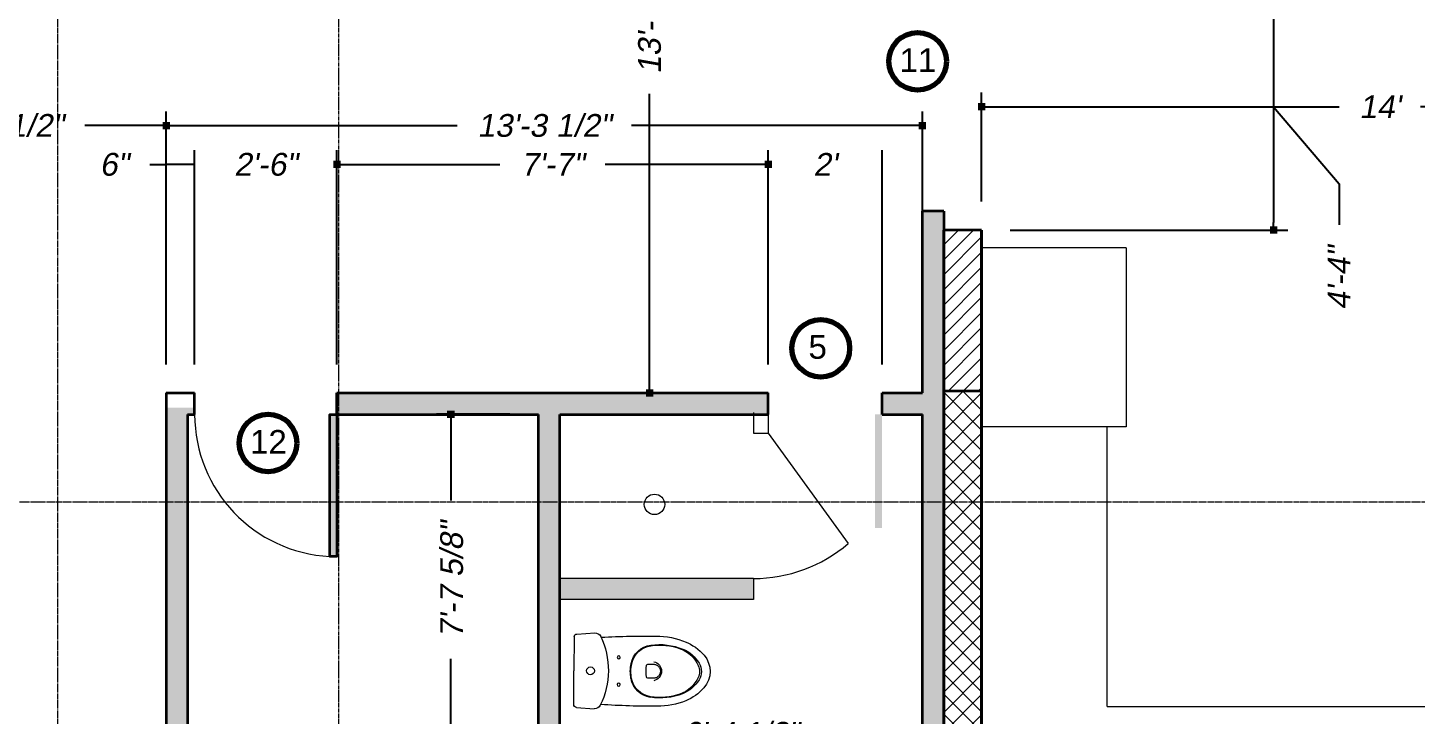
# Model space of a CAD drawing. Header units: inches. Extents: x -3905 to 10892, y 1064 to 9590.
# Drawn here: x 5190.6 to 5483.5, y 2339.8 to 2484.8 of the extents above; entities that cross this region are included whole.
import ezdxf

# ---------------------------------------------------------------- set-up
doc = ezdxf.new("R2010")
doc.units = ezdxf.units.IN
doc.header["$MEASUREMENT"] = 0
doc.header["$PDMODE"] = 3
for name, pattern in [('MYDIVIDE', [0.9375, 0.75, -0.0625, 0, -0.0625, 0, -0.0625]), ('MYPHANTOM', [1.6875, 1.25, -0.0625, 0.125, -0.0625, 0.125, -0.0625]), ('PHANTOM', [12, 7, -1, 1, -1, 1, -1])]:
    doc.linetypes.add(name, pattern=pattern)
doc.layers.add('ExistingFloorPlan', color=51, linetype='Continuous', lineweight=0)
doc.styles.get("Standard").update_dxf_attribs({"font": 'arial.ttf', "oblique": 10})
doc.dimstyles.new('WeaselDims$0', dxfattribs={"dimtxt": 0.1, "dimasz": 0.0325, "dimexe": 0.0625, "dimexo": 0.125, "dimgap": 0.09, "dimtad": 0, "dimdec": 4, "dimzin": 0, "dimdsep": 46, "dimlunit": 4, "dimtxsty": 'Standard', "dimblk": 'BOXFILLED', "dimcen": 0.09, "dimadec": 0, "dimazin": 0, "dimtfac": 1, "dimtdec": 4, "dimtofl": 0, "dimtmove": 1, "dimatfit": 3, "dimfxl": 1, "dimfrac": 2, "dimtolj": 1, "dimtzin": 0, "dimarcsym": 0})

# ---------------------------------------------------------------- blocks, each defined once
blk = doc.blocks.new('TOTO AQUIS 2')
at = {"color": 0}
for p, q in [((-2.35, 13.89), (-2.35, 6.17)), ((-1.73, 14.55), (2.35, 14.84)), ((-2.35, -1.55), (-2.35, 6.17)), ((-1.73, -2.21), (2.35, -2.5))]:
    blk.add_line(p, q, dxfattribs=at)
at = {"color": 0, "linetype": 'PHANTOM'}
for p, q in [((15.83, 7.77), (14.46, 7.77)), ((14.53, 4.57), (15.83, 4.57))]:
    blk.add_line(p, q, dxfattribs=at)
at = {"color": 0, "linetype": 'Continuous'}
for centre in [(7.88, 9.28), (7.88, 3.06)]:
    blk.add_circle(centre, 0.356, dxfattribs=at)
at = {"color": 0}
for centre, radius, start, end in [((-1.68, 13.89), 0.667, 94.0122, 180), ((2.45, 13.42), 1.42, 25.5448, 94.0122), ((-12.72, 6.17), 18.24, 0, 25.5448), ((1.43, 6.17), 0.89, 0, 180), ((1.43, 6.17), 0.89, 180, 0), ((-12.72, 6.17), 18.24, 334.4552, 0), ((-1.68, -1.55), 0.667, 180, 265.9878), ((2.45, -1.08), 1.42, 265.9878, 334.4552)]:
    blk.add_arc(centre, radius, start, end, dxfattribs=at)
at = {"color": 0, "linetype": 'Continuous'}
for centre, radius, start, end in [((14.72, -163.74), 177.93, 89.2701, 93.5068), ((16.77, -2.73), 16.9, 67.4006, 90), ((18.99, 2.61), 11.12, 40.9645, 67.4006), ((15.95, 6.86), 5.34, 98.1902, 168.8574), ((15.95, 6.86), 5.2, 98.1902, 168.8574), ((17.22, -1.95), 14.23, 68.1669, 98.1902), ((17.22, -1.95), 14.1, 70.5409, 98.1902), ((19.55, 4.64), 7.12, 23.9228, 70.5409), ((19.65, 4.12), 7.7, 30.7706, 68.1669), ((23.09, 6.17), 5.69, 319.0355, 40.9645), ((19.44, 6.17), 8.9, 168.8574, 191.1426), ((19.44, 6.17), 8.76, 168.8574, 191.1426), ((21.25, 6.17), 7.12, 168.7667, 191.2333), ((14.53, 7.5), 0.267, 90, 168.7667), ((15.46, 6.17), 2.22, 281.3482, 78.6518), ((23, 6.17), 3.34, 336.0772, 23.9228), ((23.09, 6.17), 3.69, 329.2294, 30.7706), ((15.95, 5.48), 5.34, 191.1426, 261.8098), ((15.95, 5.48), 5.2, 191.1426, 261.8098), ((14.53, 4.84), 0.267, 191.2333, 270), ((19.55, 7.7), 7.12, 289.4591, 336.0772), ((19.65, 8.22), 7.7, 291.8331, 329.2294), ((17.22, 14.29), 14.23, 261.8098, 291.8331), ((17.22, 14.29), 14.1, 261.8098, 289.4591), ((18.99, 9.73), 11.12, 291.2543, 319.0355), ((14.72, 176.08), 177.93, 266.4932, 270.7284), ((16.77, 15.07), 16.9, 268.5146, 292.5994)]:
    blk.add_arc(centre, radius, start, end, dxfattribs=at)
at = {"color": 0, "linetype": 'PHANTOM'}
blk.add_arc((15.83, 6.17), 1.6, 270, 90, dxfattribs=at)
blk = doc.blocks.new('_BoxFilled')
at = {"color": 0, "linetype": 'ByBlock', "lineweight": -2}
blk.add_line((-0.5, 0), (-1, 0), dxfattribs=at)
at = {"color": 0, "linetype": 'ByBlock'}
blk.add_solid([(-0.5, 0.5), (0.5, 0.5), (-0.5, -0.5), (0.5, -0.5)], dxfattribs=at)
blk = doc.blocks.new('*D147')
at = {"layer": 'Defpoints', "color": 0, "linetype": 'Continuous', "lineweight": 5, "transparency": 16777216}
for p in [(5219.82, 2464.2), (5148.32, 2442.93), (5219.82, 2407.81)]:
    blk.add_point(p, dxfattribs=at)
at = {"layer": 'ExistingFloorPlan', "color": 0, "linetype": 'Continuous', "lineweight": -2, "transparency": 16777216}
for p, q in [((5148.32, 2448.93), (5148.32, 2467.2)), ((5219.82, 2413.81), (5219.82, 2467.2)), ((5149.88, 2464.2), (5165.47, 2464.2)), ((5218.26, 2464.2), (5202.66, 2464.2))]:
    blk.add_line(p, q, dxfattribs=at)
at = {"layer": 'ExistingFloorPlan', "color": 0, "linetype": 'Continuous', "lineweight": -2, "transparency": 16777216, "xscale": 1.56, "yscale": 1.56, "zscale": 1.56, "rotation": 180}
blk.add_blockref('_BoxFilled', (5148.32, 2464.2), dxfattribs=at)
at = {"layer": 'ExistingFloorPlan', "color": 0, "linetype": 'Continuous', "lineweight": -2, "transparency": 16777216, "xscale": 1.56, "yscale": 1.56, "zscale": 1.56}
blk.add_blockref('_BoxFilled', (5219.82, 2464.2), dxfattribs=at)
at = {"layer": 'ExistingFloorPlan', "color": 0, "linetype": 'Continuous', "lineweight": 5, "transparency": 16777216, "insert": (5184.07, 2464.2), "char_height": 4.8, "attachment_point": 5}
blk.add_mtext('\\A1;5\'-11 1/2"', dxfattribs=at)
blk = doc.blocks.new('*D148')
at = {"layer": 'Defpoints', "color": 0, "linetype": 'Continuous', "lineweight": 5, "transparency": 16777216}
for p in [(5379.32, 2464.2), (5219.82, 2407.81), (5379.32, 2407.81)]:
    blk.add_point(p, dxfattribs=at)
at = {"layer": 'ExistingFloorPlan', "color": 0, "linetype": 'Continuous', "lineweight": -2, "transparency": 16777216}
for p, q in [((5219.82, 2413.81), (5219.82, 2467.2)), ((5379.32, 2413.81), (5379.32, 2467.2)), ((5221.38, 2464.2), (5281.21, 2464.2)), ((5377.76, 2464.2), (5317.93, 2464.2))]:
    blk.add_line(p, q, dxfattribs=at)
at = {"layer": 'ExistingFloorPlan', "color": 0, "linetype": 'Continuous', "lineweight": -2, "transparency": 16777216, "xscale": 1.56, "yscale": 1.56, "zscale": 1.56, "rotation": 180}
blk.add_blockref('_BoxFilled', (5219.82, 2464.2), dxfattribs=at)
at = {"layer": 'ExistingFloorPlan', "color": 0, "linetype": 'Continuous', "lineweight": -2, "transparency": 16777216, "xscale": 1.56, "yscale": 1.56, "zscale": 1.56}
blk.add_blockref('_BoxFilled', (5379.32, 2464.2), dxfattribs=at)
at = {"layer": 'ExistingFloorPlan', "color": 0, "linetype": 'Continuous', "lineweight": 5, "transparency": 16777216, "insert": (5299.57, 2464.2), "char_height": 4.8, "attachment_point": 5}
blk.add_mtext('\\A1;13\'-3 1/2"', dxfattribs=at)
blk = doc.blocks.new('*D149')
at = {"layer": 'Defpoints', "color": 0, "linetype": 'Continuous', "lineweight": 5, "transparency": 16777216}
for p in [(5346.82, 2456.01), (5346.82, 2407.81), (5370.82, 2407.81)]:
    blk.add_point(p, dxfattribs=at)
at = {"layer": 'ExistingFloorPlan', "color": 0, "linetype": 'Continuous', "lineweight": -2, "transparency": 16777216}
for p, q in [((5346.82, 2413.81), (5346.82, 2459.01)), ((5370.82, 2413.81), (5370.82, 2459.01))]:
    blk.add_line(p, q, dxfattribs=at)
at = {"layer": 'ExistingFloorPlan', "color": 0, "linetype": 'Continuous', "lineweight": 5, "transparency": 16777216, "insert": (5358.82, 2456.01), "char_height": 4.8, "attachment_point": 5}
blk.add_mtext("\\A1;2'", dxfattribs=at)
blk = doc.blocks.new('*D150')
at = {"layer": 'Defpoints', "color": 0, "linetype": 'Continuous', "lineweight": 5, "transparency": 16777216}
for p in [(5255.82, 2456.01), (5255.82, 2407.81), (5346.82, 2407.81)]:
    blk.add_point(p, dxfattribs=at)
at = {"layer": 'ExistingFloorPlan', "color": 0, "linetype": 'Continuous', "lineweight": -2, "transparency": 16777216}
for p, q in [((5255.82, 2413.81), (5255.82, 2459.01)), ((5346.82, 2413.81), (5346.82, 2459.01)), ((5257.38, 2456.01), (5290.22, 2456.01)), ((5345.26, 2456.01), (5312.42, 2456.01))]:
    blk.add_line(p, q, dxfattribs=at)
at = {"layer": 'ExistingFloorPlan', "color": 0, "linetype": 'Continuous', "lineweight": -2, "transparency": 16777216, "xscale": 1.56, "yscale": 1.56, "zscale": 1.56, "rotation": 180}
blk.add_blockref('_BoxFilled', (5255.82, 2456.01), dxfattribs=at)
at = {"layer": 'ExistingFloorPlan', "color": 0, "linetype": 'Continuous', "lineweight": -2, "transparency": 16777216, "xscale": 1.56, "yscale": 1.56, "zscale": 1.56}
blk.add_blockref('_BoxFilled', (5346.82, 2456.01), dxfattribs=at)
at = {"layer": 'ExistingFloorPlan', "color": 0, "linetype": 'Continuous', "lineweight": 5, "transparency": 16777216, "insert": (5301.32, 2456.01), "char_height": 4.8, "attachment_point": 5}
blk.add_mtext('\\A1;7\'-7"', dxfattribs=at)
blk = doc.blocks.new('*D151')
at = {"layer": 'Defpoints', "color": 0, "linetype": 'Continuous', "lineweight": 5, "transparency": 16777216}
for p in [(5225.82, 2456.01), (5225.82, 2407.81), (5255.82, 2407.81)]:
    blk.add_point(p, dxfattribs=at)
at = {"layer": 'ExistingFloorPlan', "color": 0, "linetype": 'Continuous', "lineweight": -2, "transparency": 16777216}
for p, q in [((5225.82, 2413.81), (5225.82, 2459.01)), ((5255.82, 2413.81), (5255.82, 2459.01))]:
    blk.add_line(p, q, dxfattribs=at)
at = {"layer": 'ExistingFloorPlan', "color": 0, "linetype": 'Continuous', "lineweight": 5, "transparency": 16777216, "insert": (5240.82, 2456.01), "char_height": 4.8, "attachment_point": 5}
blk.add_mtext('\\A1;2\'-6"', dxfattribs=at)
blk = doc.blocks.new('*D152')
at = {"layer": 'Defpoints', "color": 0, "linetype": 'Continuous', "lineweight": 5, "transparency": 16777216}
for p in [(5219.82, 2456.01), (5219.82, 2407.81), (5225.82, 2407.81)]:
    blk.add_point(p, dxfattribs=at)
at = {"layer": 'ExistingFloorPlan', "color": 0, "linetype": 'Continuous', "lineweight": -2, "transparency": 16777216}
for p, q in [((5219.82, 2413.81), (5219.82, 2459.01)), ((5225.82, 2413.81), (5225.82, 2459.01)), ((5216.39, 2456.01), (5219.82, 2456.01)), ((5225.82, 2456.01), (5219.82, 2456.01))]:
    blk.add_line(p, q, dxfattribs=at)
at = {"layer": 'ExistingFloorPlan', "color": 0, "linetype": 'Continuous', "lineweight": 5, "transparency": 16777216, "insert": (5208.86, 2456.01), "char_height": 4.8, "attachment_point": 5}
blk.add_mtext('\\A1;6"', dxfattribs=at)
blk = doc.blocks.new('*D153')
at = {"layer": 'Defpoints', "color": 0, "linetype": 'Continuous', "lineweight": 5, "transparency": 16777216}
for p in [(5279.85, 2403.31), (5298.32, 2403.31), (5298.32, 2311.68)]:
    blk.add_point(p, dxfattribs=at)
at = {"layer": 'ExistingFloorPlan', "color": 0, "linetype": 'Continuous', "lineweight": -2, "transparency": 16777216}
for p, q in [((5292.32, 2403.31), (5276.85, 2403.31)), ((5279.85, 2401.75), (5279.85, 2385.11)), ((5279.85, 2313.24), (5279.85, 2351.71)), ((5292.32, 2311.68), (5276.85, 2311.68))]:
    blk.add_line(p, q, dxfattribs=at)
at = {"layer": 'ExistingFloorPlan', "color": 0, "linetype": 'Continuous', "lineweight": -2, "transparency": 16777216, "xscale": 1.56, "yscale": 1.56, "zscale": 1.56}
for p, rotation in [((5279.85, 2403.31), 90), ((5279.85, 2311.68), 270)]:
    blk.add_blockref('_BoxFilled', p, dxfattribs=dict(at, rotation=rotation))
at = {"layer": 'ExistingFloorPlan', "color": 0, "linetype": 'Continuous', "lineweight": 5, "transparency": 16777216, "insert": (5280.06, 2368.41), "char_height": 4.8, "attachment_point": 5, "rotation": 90}
blk.add_mtext('\\A1;7\'-7 5/8"', dxfattribs=at)
blk = doc.blocks.new('*D154')
at = {"layer": 'Defpoints', "color": 0, "linetype": 'Continuous', "lineweight": 5, "transparency": 16777216}
for p in [(5559.82, 2468.19), (5391.82, 2442.18), (5559.82, 2442.18)]:
    blk.add_point(p, dxfattribs=at)
at = {"layer": 'ExistingFloorPlan', "color": 0, "linetype": 'Continuous', "lineweight": -2, "transparency": 16777216}
for p, q in [((5391.82, 2448.18), (5391.82, 2471.19)), ((5559.82, 2448.18), (5559.82, 2471.19)), ((5393.38, 2468.19), (5467.23, 2468.19)), ((5558.26, 2468.19), (5484.41, 2468.19))]:
    blk.add_line(p, q, dxfattribs=at)
at = {"layer": 'ExistingFloorPlan', "color": 0, "linetype": 'Continuous', "lineweight": -2, "transparency": 16777216, "xscale": 1.56, "yscale": 1.56, "zscale": 1.56, "rotation": 180}
blk.add_blockref('_BoxFilled', (5391.82, 2468.19), dxfattribs=at)
at = {"layer": 'ExistingFloorPlan', "color": 0, "linetype": 'Continuous', "lineweight": -2, "transparency": 16777216, "xscale": 1.56, "yscale": 1.56, "zscale": 1.56}
blk.add_blockref('_BoxFilled', (5559.82, 2468.19), dxfattribs=at)
at = {"layer": 'ExistingFloorPlan', "color": 0, "linetype": 'Continuous', "lineweight": 5, "transparency": 16777216, "insert": (5475.82, 2468.19), "char_height": 4.8, "attachment_point": 5}
blk.add_mtext("\\A1;14'", dxfattribs=at)
blk = doc.blocks.new('*D159')
at = {"layer": 'Defpoints', "color": 0, "linetype": 'Continuous', "lineweight": 5, "transparency": 16777216}
for p in [(5321.79, 2570.68), (5379.32, 2570.68), (5346.82, 2407.81)]:
    blk.add_point(p, dxfattribs=at)
at = {"layer": 'ExistingFloorPlan', "color": 0, "linetype": 'Continuous', "lineweight": -2, "transparency": 16777216}
for p, q in [((5373.32, 2570.68), (5318.79, 2570.68)), ((5321.79, 2569.12), (5321.79, 2507.61)), ((5321.79, 2409.37), (5321.79, 2470.88)), ((5340.82, 2407.81), (5318.79, 2407.81))]:
    blk.add_line(p, q, dxfattribs=at)
at = {"layer": 'ExistingFloorPlan', "color": 0, "linetype": 'Continuous', "lineweight": -2, "transparency": 16777216, "xscale": 1.56, "yscale": 1.56, "zscale": 1.56}
for p, rotation in [((5321.79, 2570.68), 90), ((5321.79, 2407.81), 270)]:
    blk.add_blockref('_BoxFilled', p, dxfattribs=dict(at, rotation=rotation))
at = {"layer": 'ExistingFloorPlan', "color": 0, "linetype": 'Continuous', "lineweight": 5, "transparency": 16777216, "insert": (5321.79, 2489.24), "char_height": 4.8, "attachment_point": 5, "rotation": 90}
blk.add_mtext('\\A1;13\'-6 7/8"', dxfattribs=at)
blk = doc.blocks.new('*D161')
at = {"layer": 'Defpoints', "color": 0, "linetype": 'Continuous', "lineweight": 5, "transparency": 16777216}
for p in [(5379.32, 2336), (5302.82, 2311.68), (5379.32, 2311.68)]:
    blk.add_point(p, dxfattribs=at)
at = {"layer": 'ExistingFloorPlan', "color": 0, "linetype": 'Continuous', "lineweight": -2, "transparency": 16777216}
for p, q in [((5302.82, 2317.68), (5302.82, 2339)), ((5379.32, 2317.68), (5379.32, 2339)), ((5304.38, 2336), (5324.33, 2336)), ((5377.76, 2336), (5357.81, 2336))]:
    blk.add_line(p, q, dxfattribs=at)
at = {"layer": 'ExistingFloorPlan', "color": 0, "linetype": 'Continuous', "lineweight": -2, "transparency": 16777216, "xscale": 1.56, "yscale": 1.56, "zscale": 1.56, "rotation": 180}
blk.add_blockref('_BoxFilled', (5302.82, 2336), dxfattribs=at)
at = {"layer": 'ExistingFloorPlan', "color": 0, "linetype": 'Continuous', "lineweight": -2, "transparency": 16777216, "xscale": 1.56, "yscale": 1.56, "zscale": 1.56}
blk.add_blockref('_BoxFilled', (5379.32, 2336), dxfattribs=at)
at = {"layer": 'ExistingFloorPlan', "color": 0, "linetype": 'Continuous', "lineweight": 5, "transparency": 16777216, "insert": (5341.07, 2336), "char_height": 4.8, "attachment_point": 5}
blk.add_mtext('\\A1;6\'-4 1/2"', dxfattribs=at)
blk = doc.blocks.new('*D196')
at = {"layer": 'Defpoints', "color": 0, "linetype": 'Continuous', "lineweight": 5, "transparency": 16777216}
for p in [(5383.82, 2494.18), (5391.82, 2442.18), (5453.4, 2442.18)]:
    blk.add_point(p, dxfattribs=at)
at = {"layer": 'ExistingFloorPlan', "color": 0, "linetype": 'Continuous', "lineweight": -2, "transparency": 16777216}
for p, q in [((5389.82, 2494.18), (5456.4, 2494.18)), ((5453.4, 2492.62), (5453.4, 2443.74)), ((5453.4, 2468.18), (5467.2, 2451.9)), ((5467.2, 2451.9), (5467.2, 2443.26)), ((5397.82, 2442.18), (5456.4, 2442.18))]:
    blk.add_line(p, q, dxfattribs=at)
at = {"layer": 'ExistingFloorPlan', "color": 0, "linetype": 'Continuous', "lineweight": -2, "transparency": 16777216, "xscale": 1.56, "yscale": 1.56, "zscale": 1.56}
for p, rotation in [((5453.4, 2494.18), 90), ((5453.4, 2442.18), 270)]:
    blk.add_blockref('_BoxFilled', p, dxfattribs=dict(at, rotation=rotation))
at = {"layer": 'ExistingFloorPlan', "color": 0, "linetype": 'Continuous', "lineweight": 5, "transparency": 16777216, "insert": (5467.2, 2432.04), "char_height": 4.8, "attachment_point": 5, "rotation": 90}
blk.add_mtext('\\A1;4\'-4"', dxfattribs=at)

msp = doc.modelspace()

# ---------------------------------------------------------------- hatches: boundary and pattern name
at = {"layer": 'ExistingFloorPlan', "linetype": 'Continuous', "lineweight": 5}
h = msp.add_hatch(color=256, dxfattribs=at)
h.dxf.hatch_style = 1
h.paths.add_polyline_path([(5178.31876, 2575.18126), (5151.81876, 2575.18126), (5151.81876, 2570.68126), (5178.31876, 2570.68126)])
h.paths.add_polyline_path([(5275.31876, 2575.18126), (5246.31876, 2575.18126), (5246.31876, 2570.68126), (5275.31876, 2570.68126)])
h.paths.add_polyline_path([(5383.81876, 2575.18126), (5347.31876, 2575.18126), (5347.31876, 2570.68126), (5379.31876, 2570.68126), (5379.31876, 2494.18126), (5383.81876, 2494.18126)])
h.paths.add_polyline_path([(5346.81876, 2407.80626), (5255.81876, 2407.80626), (5255.81876, 2403.30626), (5298.31876, 2403.30626), (5298.31876, 2311.68126), (5293.81876, 2311.68126), (5293.81876, 2307.18126), (5315.81876, 2307.18126), (5315.81876, 2311.68126), (5302.81876, 2311.68126), (5302.81876, 2403.30626), (5346.81876, 2403.30626)])
h.paths.add_polyline_path([(5383.81876, 2446.18126), (5379.31876, 2446.18126), (5379.31876, 2407.80626), (5370.81876, 2407.80626), (5370.81876, 2403.30626), (5379.31876, 2403.30626), (5379.31876, 2307.18126), (5383.81876, 2307.18126)])
at = {"layer": 'ExistingFloorPlan', "lineweight": 0}
h = msp.add_hatch(dxfattribs=at)
h.set_pattern_fill('ANSI31', color=256, scale=18)
h.set_pattern_definition([(45, (2541.0647, 1343.2298), (-1.5909903, 1.5909903), [])])
h.paths.add_polyline_path([(5391.81876, 2442.18126), (5383.81876, 2442.18126), (5383.81876, 2408.18126), (5391.81876, 2408.18126)])
h = msp.add_hatch(dxfattribs=at)
h.set_pattern_fill('ANSI37', color=256, scale=24)
h.set_pattern_definition([(45, (2541.0647, 1343.2298), (-2.1213203, 2.1213203), []), (135, (2541.0647, 1343.2298), (-2.1213203, -2.1213203), [])])
h.paths.add_polyline_path([(5423.81876, 2315.18126), (5391.81876, 2315.18126), (5391.81876, 2408.18126), (5383.81876, 2408.18126), (5383.81876, 2307.18126), (5423.81876, 2307.18126)])
at = {"layer": 'ExistingFloorPlan', "linetype": 'Continuous', "lineweight": 0}
h = msp.add_hatch(color=256, dxfattribs=at)
h.dxf.hatch_style = 1
h.paths.add_polyline_path([(5224.31876, 2403.30626), (5225.81876, 2403.30626), (5225.81876, 2404.68126), (5219.81876, 2404.68126), (5219.81876, 2311.68126), (5147.81876, 2311.68126), (5147.81876, 2307.18126), (5224.31876, 2307.18126)])
at = {"layer": 'ExistingFloorPlan', "lineweight": 35}
h = msp.add_hatch(color=256, dxfattribs=at)
h.dxf.hatch_style = 1
h.paths.add_polyline_path([(5370.81876, 2403.30626), (5369.31876, 2403.30626), (5369.31876, 2379.35318, 0.015636465), (5370.81876, 2379.30626)])
h.paths.add_polyline_path([(5255.81876, 2403.30626), (5254.31876, 2403.30626), (5254.31876, 2373.30626), (5255.81876, 2373.30626)])
at = {"layer": 'ExistingFloorPlan', "linetype": 'Continuous', "lineweight": 5}
h = msp.add_hatch(color=256, dxfattribs=at)
h.dxf.hatch_style = 1
h.paths.add_polyline_path([(5379.31876, 2311.68126), (5337.81876, 2311.68126), (5337.81876, 2307.18126), (5378.56876, 2307.18126), (5379.31876, 2307.18126)])
h.paths.add_polyline_path([(5271.81876, 2311.68126), (5255.81876, 2311.68126), (5255.81876, 2307.18126), (5258.19376, 2307.18126), (5258.19376, 2307.79345), (5265.44376, 2307.79345), (5265.44376, 2307.18126), (5271.81876, 2307.18126)])
h.paths.add_polyline_path([(5343.72262, 2368.68086), (5302.81876, 2368.68086), (5302.81876, 2364.24149), (5343.72262, 2364.24149)])

# ---------------------------------------------------------------- linework, layer by layer
at = {"layer": 'ExistingFloorPlan', "linetype": 'MYPHANTOM', "lineweight": 20}
for p, q in [((5196.91871, 2918.64945), (5196.91871, 1932.32056)), ((6166.23032, 2384.76403), (4828.92109, 2384.76403))]:
    msp.add_line(p, q, dxfattribs=at)
at = {"layer": 'ExistingFloorPlan', "linetype": 'MYDIVIDE', "lineweight": 20}
msp.add_line((5256.1832, 2918.64945), (5256.1832, 1932.32056), dxfattribs=at)
at = {"layer": 'ExistingFloorPlan', "lineweight": 35}
for p, q in [((5383.81876, 2446.18126), (5379.18132, 2446.18126)), ((5379.31876, 2407.80626), (5379.31876, 2446.18126)), ((5383.81876, 2446.18126), (5383.81876, 2307.18126)), ((5391.81876, 2442.18126), (5383.81876, 2442.18126)), ((5383.81876, 2408.18126), (5383.81876, 2442.18126)), ((5391.81876, 2408.18126), (5391.81876, 2442.18126)), ((5219.81876, 2407.80626), (5219.81876, 2311.68126)), ((5219.81876, 2407.80626), (5225.81876, 2407.80626)), ((5225.81876, 2403.30626), (5225.81876, 2407.80626)), ((5255.81876, 2403.30626), (5255.81876, 2407.80626)), ((5255.81876, 2407.80626), (5346.81876, 2407.80626)), ((5346.81876, 2403.30626), (5346.81876, 2407.80626)), ((5370.81876, 2407.80626), (5379.31876, 2407.80626)), ((5370.81876, 2403.30626), (5370.81876, 2407.80626)), ((5391.81876, 2408.18126), (5383.81876, 2408.18126)), ((5383.81876, 2408.18126), (5383.81876, 2307.18126)), ((5383.81876, 2307.18126), (5383.81876, 2408.18126)), ((5391.81876, 2408.18126), (5391.81876, 2315.18126)), ((5224.31876, 2403.30626), (5224.31876, 2307.18126)), ((5224.31876, 2403.30626), (5225.81876, 2403.30626)), ((5255.81876, 2403.30626), (5298.31876, 2403.30626)), ((5298.31876, 2311.68126), (5298.31876, 2403.30626)), ((5302.81876, 2311.68126), (5302.81876, 2403.30626)), ((5302.81876, 2403.30626), (5346.81876, 2403.30626)), ((5370.81876, 2403.30626), (5379.31876, 2403.30626)), ((5379.31876, 2307.18126), (5379.31876, 2403.30626))]:
    msp.add_line(p, q, dxfattribs=at)
at = {"layer": 'ExistingFloorPlan', "lineweight": 40}
msp.add_line((5391.81876, 2442.18126), (5391.81876, 2315.18126), dxfattribs=at)
at = {"layer": 'ExistingFloorPlan', "linetype": 'Continuous', "lineweight": 0}
for p, q in [((5422.31876, 2438.43126), (5391.81876, 2438.43126)), ((5422.31876, 2438.43126), (5422.31876, 2400.68126)), ((5343.72262, 2403.69229), (5343.72262, 2399.30626)), ((5346.81876, 2403.30626), (5346.81876, 2399.30626)), ((5346.81876, 2399.30626), (5363.63402, 2376.03716)), ((5422.31876, 2400.68126), (5391.81876, 2400.68126)), ((5418.31876, 2341.68126), (5418.31876, 2400.68126)), ((5343.72262, 2368.68086), (5343.72262, 2364.24149)), ((5343.72262, 2364.24149), (5302.81876, 2364.24149)), ((5418.31876, 2341.68126), (5533.31876, 2341.68126))]:
    msp.add_line(p, q, dxfattribs=at)
at = {"layer": 'ExistingFloorPlan', "lineweight": 5}
for p, q in [((5343.72262, 2399.30626), (5346.81876, 2399.30626)), ((5343.72262, 2368.68086), (5302.81876, 2368.68086))]:
    msp.add_line(p, q, dxfattribs=at)
at = {"layer": 'ExistingFloorPlan', "lineweight": 35}
msp.add_lwpolyline([(5255.81876, 2403.30626), (5255.81876, 2373.30626), (5254.31876, 2373.30626), (5254.31876, 2403.30626)], close=True, dxfattribs=at)
at = {"layer": 'ExistingFloorPlan', "lineweight": 70}
for centre in [(5378.30572, 2477.75887), (5357.89098, 2417.24455), (5241.30572, 2397.25887)]:
    msp.add_circle(centre, 6.07839, dxfattribs=at)
at = {"layer": 'ExistingFloorPlan', "linetype": 'Continuous', "lineweight": 0}
msp.add_circle((5322.81702, 2384.31515), 2.15817, dxfattribs=at)
at = {"layer": 'ExistingFloorPlan', "lineweight": 13}
msp.add_arc((5255.81876, 2403.30626), 30, 180, 267.1375948, dxfattribs=at)
at = {"layer": 'ExistingFloorPlan', "linetype": 'Continuous', "lineweight": 0}
msp.add_arc((5343.72262, 2399.30626), 30.6254, 270, 310.5536465, dxfattribs=at)

# ---------------------------------------------------------------- block references
at = {"layer": 'ExistingFloorPlan', "xscale": -0.9227042332271439, "yscale": 0.9227042332271437, "zscale": 0.9227042332271437, "rotation": 179.6097099802372}
msp.add_blockref('TOTO AQUIS 2', (5308.02768, 2354.91915), dxfattribs=at)

# ---------------------------------------------------------------- texts
at = {"layer": 'ExistingFloorPlan', "lineweight": 0}
for s, p in [('11', (5374.5, 2475.5)), ('5', (5355.29311, 2415.02302)), ('12', (5237.5, 2395))]:
    msp.add_text(s, height=5, dxfattribs=at).set_placement(p)

# ---------------------------------------------------------------- dimensions: what is measured, and where the dimension line sits
at = {"layer": 'ExistingFloorPlan', "linetype": 'Continuous', "lineweight": 5}
dim = msp.add_linear_dim(base=(5321.78942, 2570.68126), p1=(5346.81876, 2407.80626), p2=(5379.31876, 2570.68126), angle=90, dimstyle='WeaselDims$0', override={"dimscale": 48}, dxfattribs=at)
dim.commit()
dim.dimension.update_dxf_attribs({"geometry": '*D159', "text_midpoint": (5321.78942, 2489.24376)})
for base, p1, p2, picture, middle in [((5453.40207, 2442.18126), (5383.81876, 2494.18126), (5391.81876, 2442.18126), '*D196', (5467.1955, 2438.94346)), ((5279.84575, 2403.30626), (5298.31876, 2311.68126), (5298.31876, 2403.30626), '*D153', (5280.05893, 2368.4094))]:
    dim = msp.add_linear_dim(base=base, p1=p1, p2=p2, angle=90, dimstyle='WeaselDims$0', override={"dimscale": 48}, dxfattribs=at)
    dim.commit()
    dim.dimension.update_dxf_attribs({"geometry": picture, "text_midpoint": middle, "dimtype": 160})
for base, p1, p2, picture, middle in [((5219.81876, 2464.20424), (5148.31876, 2442.93126), (5219.81876, 2407.80626), '*D147', (5184.06876, 2464.20424)), ((5379.31876, 2464.20424), (5219.81876, 2407.80626), (5379.31876, 2407.80626), '*D148', (5299.56876, 2464.20424)), ((5559.81876, 2468.18955), (5391.81876, 2442.18126), (5559.81876, 2442.18126), '*D154', (5475.81876, 2468.18955)), ((5225.81876, 2456.01367), (5255.81876, 2407.80626), (5225.81876, 2407.80626), '*D151', (5240.81876, 2456.01367)), ((5255.81876, 2456.01367), (5346.81876, 2407.80626), (5255.81876, 2407.80626), '*D150', (5301.31876, 2456.01367)), ((5346.81876, 2456.01367), (5370.81876, 2407.80626), (5346.81876, 2407.80626), '*D149', (5358.81876, 2456.01367)), ((5379.31876, 2336), (5302.81876, 2311.68126), (5379.31876, 2311.68126), '*D161', (5341.06876, 2336))]:
    dim = msp.add_linear_dim(base=base, p1=p1, p2=p2, dimstyle='WeaselDims$0', override={"dimscale": 48}, dxfattribs=at)
    dim.commit()
    dim.dimension.update_dxf_attribs({"geometry": picture, "text_midpoint": middle})
dim = msp.add_linear_dim(base=(5219.81876, 2456.01367), p1=(5225.81876, 2407.80626), p2=(5219.81876, 2407.80626), dimstyle='WeaselDims$0', override={"dimscale": 48}, dxfattribs=at)
dim.commit()
dim.dimension.update_dxf_attribs({"geometry": '*D152', "text_midpoint": (5208.86473, 2456.19464), "dimtype": 160})

doc.saveas('drawing.dxf')
